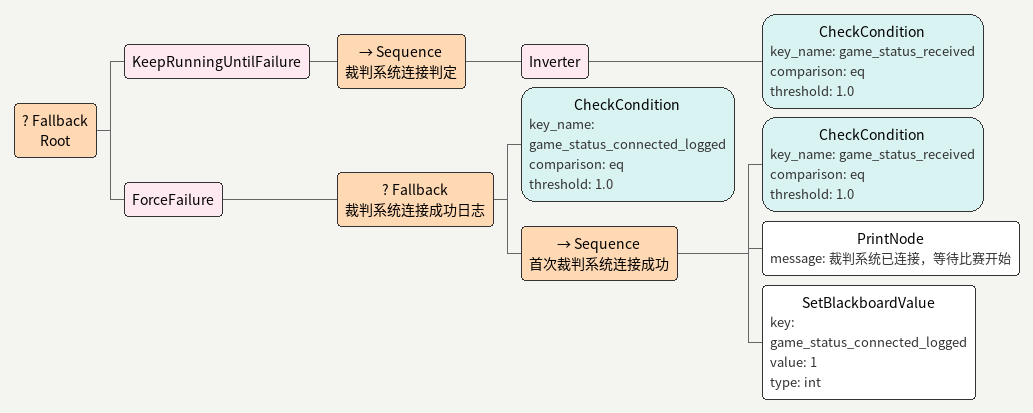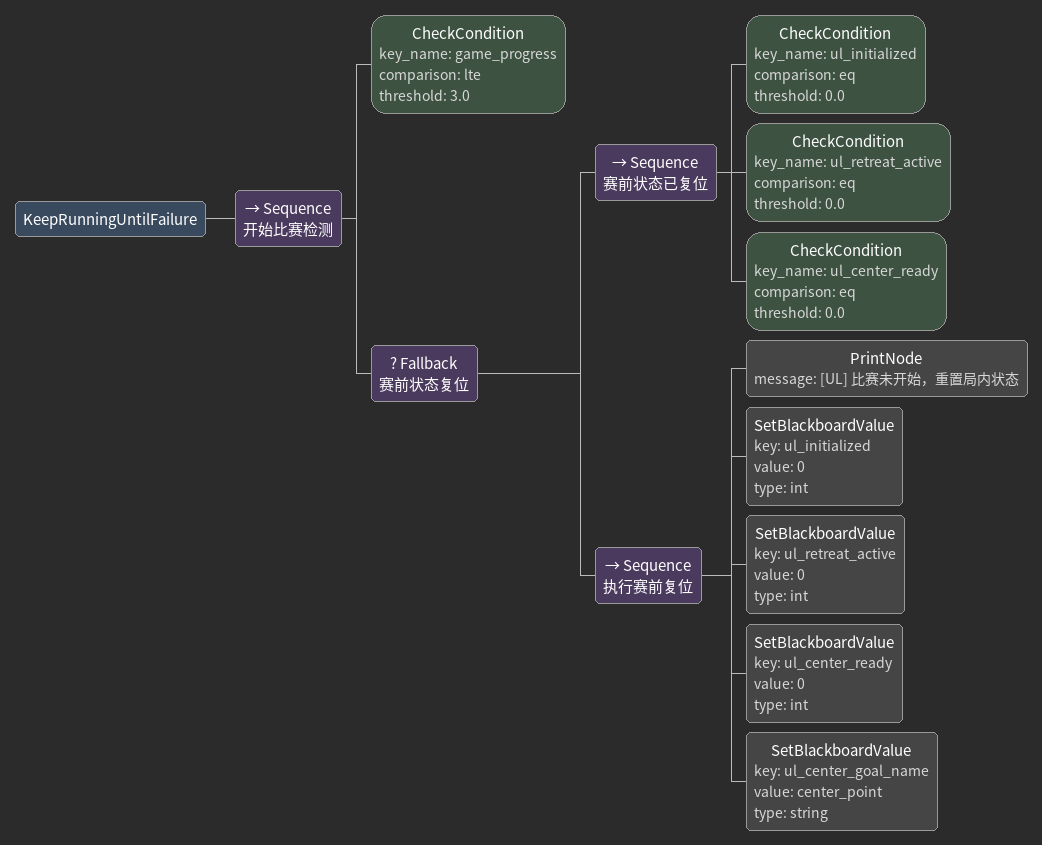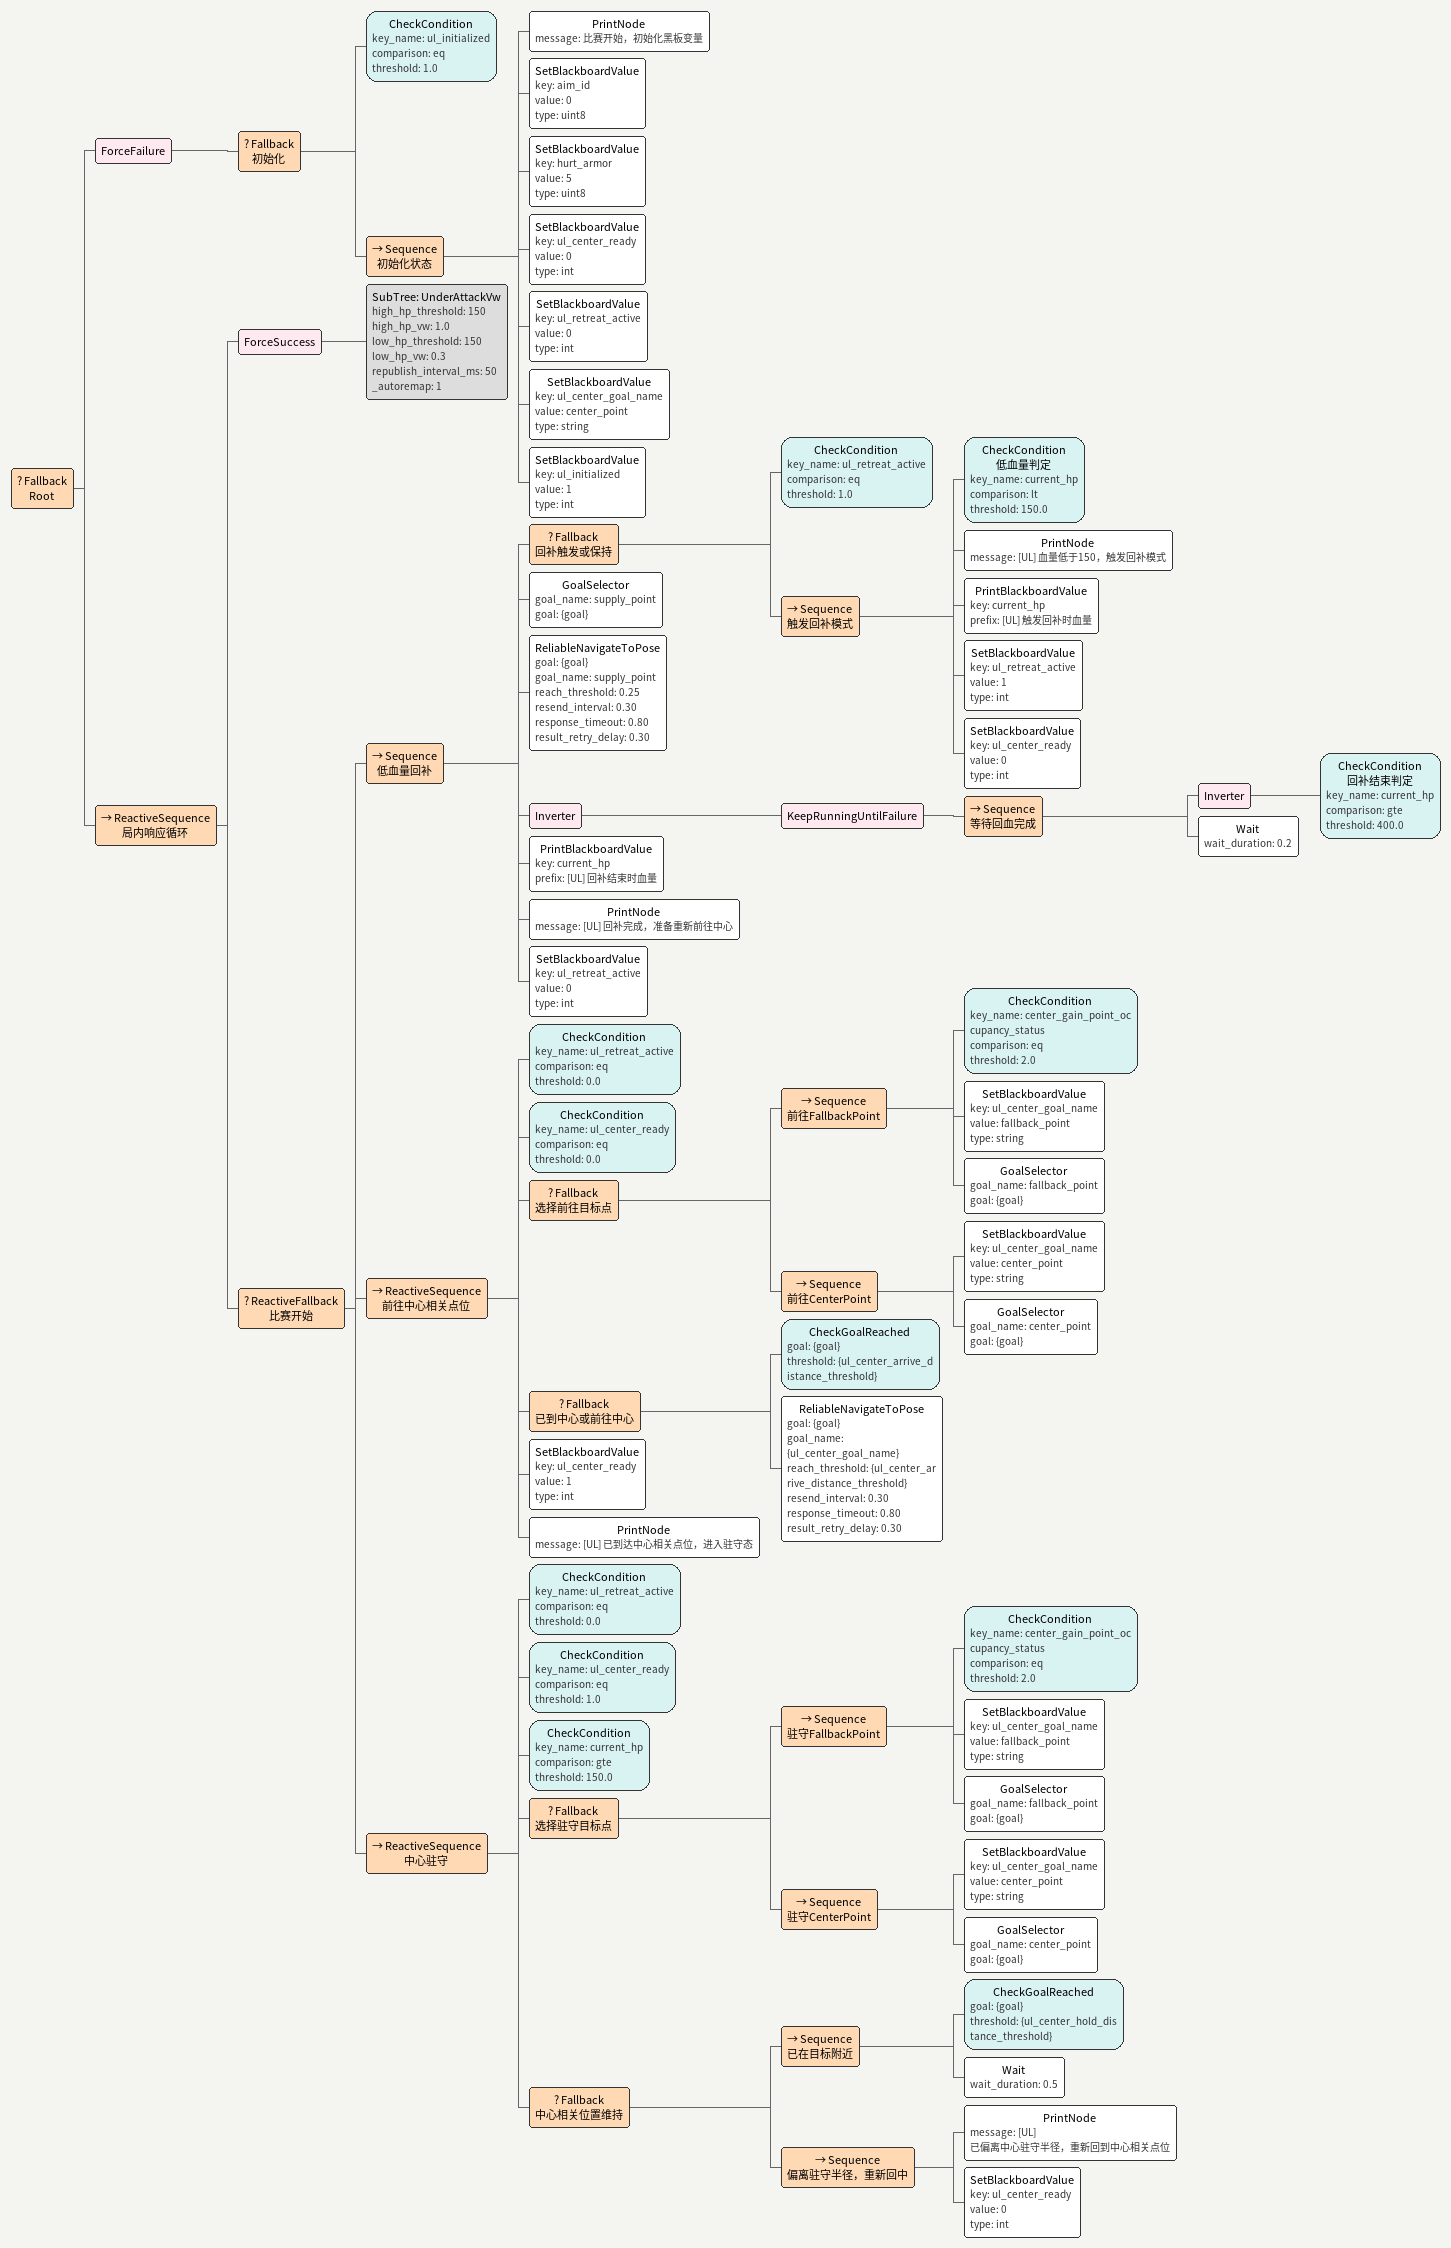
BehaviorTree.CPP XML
<Fallback name="Root">
  <KeepRunningUntilFailure>
    <Sequence name="裁判系统连接判定">
      <Inverter>
        <CheckCondition key_name="game_status_received" comparison="eq" threshold="1.0"/>
      </Inverter>
    </Sequence>
  </KeepRunningUntilFailure>
  <ForceFailure>
    <Fallback name="裁判系统连接成功日志">
      <CheckCondition key_name="game_status_connected_logged" comparison="eq" threshold="1.0"/>
      <Sequence name="首次裁判系统连接成功">
        <CheckCondition key_name="game_status_received" comparison="eq" threshold="1.0"/>
        <PrintNode message="裁判系统已连接，等待比赛开始"/>
        <SetBlackboardValue key="game_status_connected_logged" value="1" type="int"/>
      </Sequence>
    </Fallback>
  </ForceFailure>
</Fallback>

<KeepRunningUntilFailure>
  <Sequence name="开始比赛检测">
    <CheckCondition key_name="game_progress" comparison="lte" threshold="3.0"/>
    <Fallback name="赛前状态复位">
      <Sequence name="赛前状态已复位">
        <CheckCondition key_name="ul_initialized" comparison="eq" threshold="0.0"/>
        <CheckCondition key_name="ul_retreat_active" comparison="eq" threshold="0.0"/>
        <CheckCondition key_name="ul_center_ready" comparison="eq" threshold="0.0"/>
      </Sequence>
      <Sequence name="执行赛前复位">
        <PrintNode message="[UL] 比赛未开始，重置局内状态"/>
        <SetBlackboardValue key="ul_initialized" value="0" type="int"/>
        <SetBlackboardValue key="ul_retreat_active" value="0" type="int"/>
        <SetBlackboardValue key="ul_center_ready" value="0" type="int"/>
        <SetBlackboardValue key="ul_center_goal_name" value="center_point" type="string"/>
      </Sequence>
    </Fallback>
  </Sequence>
</KeepRunningUntilFailure>

<Fallback name="Root">
  <ForceFailure>
    <Fallback name="初始化">
      <CheckCondition key_name="ul_initialized" comparison="eq" threshold="1.0"/>
      <Sequence name="初始化状态">
        <PrintNode message="比赛开始，初始化黑板变量"/>
        <SetBlackboardValue key="aim_id" value="0" type="uint8"/>
        <SetBlackboardValue key="hurt_armor" value="5" type="uint8"/>
        <SetBlackboardValue key="ul_center_ready" value="0" type="int"/>
        <SetBlackboardValue key="ul_retreat_active" value="0" type="int"/>
        <SetBlackboardValue key="ul_center_goal_name" value="center_point" type="string"/>
        <SetBlackboardValue key="ul_initialized" value="1" type="int"/>
      </Sequence>
    </Fallback>
  </ForceFailure>

  <ReactiveSequence name="局内响应循环">
    <ForceSuccess>
      <SubTree ID="UnderAttackVw" high_hp_threshold="150" high_hp_vw="1.0" low_hp_threshold="150" low_hp_vw="0.3" republish_interval_ms="50" _autoremap="1"/>
    </ForceSuccess>

    <ReactiveFallback name="比赛开始">

    <Sequence name="低血量回补">
      <Fallback name="回补触发或保持">
        <CheckCondition key_name="ul_retreat_active" comparison="eq" threshold="1.0"/>
        <Sequence name="触发回补模式">
          <CheckCondition name="低血量判定" key_name="current_hp" comparison="lt" threshold="150.0"/>
          <PrintNode message="[UL] 血量低于150，触发回补模式"/>
          <PrintBlackboardValue key="current_hp" prefix="[UL] 触发回补时血量"/>
          <SetBlackboardValue key="ul_retreat_active" value="1" type="int"/>
          <SetBlackboardValue key="ul_center_ready" value="0" type="int"/>
        </Sequence>
      </Fallback>
      <GoalSelector goal_name="supply_point" goal="{goal}"/>
      <ReliableNavigateToPose goal="{goal}" goal_name="supply_point" reach_threshold="0.25" resend_interval="0.30" response_timeout="0.80" result_retry_delay="0.30"/>
      <Inverter>
        <KeepRunningUntilFailure>
          <Sequence name="等待回血完成">
            <Inverter>
              <CheckCondition name="回补结束判定" key_name="current_hp" comparison="gte" threshold="400.0"/>
            </Inverter>
            <Wait wait_duration="0.2"/>
          </Sequence>
        </KeepRunningUntilFailure>
      </Inverter>
      <PrintBlackboardValue key="current_hp" prefix="[UL] 回补结束时血量"/>
      <PrintNode message="[UL] 回补完成，准备重新前往中心"/>
      <SetBlackboardValue key="ul_retreat_active" value="0" type="int"/>
    </Sequence>

    <ReactiveSequence name="前往中心相关点位">
      <CheckCondition key_name="ul_retreat_active" comparison="eq" threshold="0.0"/>
      <CheckCondition key_name="ul_center_ready" comparison="eq" threshold="0.0"/>
      <Fallback name="选择前往目标点">
        <Sequence name="前往FallbackPoint">
          <CheckCondition key_name="center_gain_point_occupancy_status" comparison="eq" threshold="2.0"/>
          <SetBlackboardValue key="ul_center_goal_name" value="fallback_point" type="string"/>
          <GoalSelector goal_name="fallback_point" goal="{goal}"/>
        </Sequence>
        <Sequence name="前往CenterPoint">
          <SetBlackboardValue key="ul_center_goal_name" value="center_point" type="string"/>
          <GoalSelector goal_name="center_point" goal="{goal}"/>
        </Sequence>
      </Fallback>
      <Fallback name="已到中心或前往中心">
        <CheckGoalReached goal="{goal}" threshold="{ul_center_arrive_distance_threshold}"/>
        <ReliableNavigateToPose goal="{goal}" goal_name="{ul_center_goal_name}" reach_threshold="{ul_center_arrive_distance_threshold}" resend_interval="0.30" response_timeout="0.80" result_retry_delay="0.30"/>
      </Fallback>
      <SetBlackboardValue key="ul_center_ready" value="1" type="int"/>
      <PrintNode message="[UL] 已到达中心相关点位，进入驻守态"/>
    </ReactiveSequence>

    <ReactiveSequence name="中心驻守">
      <CheckCondition key_name="ul_retreat_active" comparison="eq" threshold="0.0"/>
      <CheckCondition key_name="ul_center_ready" comparison="eq" threshold="1.0"/>
      <CheckCondition key_name="current_hp" comparison="gte" threshold="150.0"/>
      <Fallback name="选择驻守目标点">
        <Sequence name="驻守FallbackPoint">
          <CheckCondition key_name="center_gain_point_occupancy_status" comparison="eq" threshold="2.0"/>
          <SetBlackboardValue key="ul_center_goal_name" value="fallback_point" type="string"/>
          <GoalSelector goal_name="fallback_point" goal="{goal}"/>
        </Sequence>
        <Sequence name="驻守CenterPoint">
          <SetBlackboardValue key="ul_center_goal_name" value="center_point" type="string"/>
          <GoalSelector goal_name="center_point" goal="{goal}"/>
        </Sequence>
      </Fallback>
      <Fallback name="中心相关位置维持">
        <Sequence name="已在目标附近">
          <CheckGoalReached goal="{goal}" threshold="{ul_center_hold_distance_threshold}"/>
          <Wait wait_duration="0.5"/>
        </Sequence>
        <Sequence name="偏离驻守半径，重新回中">
          <PrintNode message="[UL] 已偏离中心驻守半径，重新回到中心相关点位"/>
          <SetBlackboardValue key="ul_center_ready" value="0" type="int"/>
        </Sequence>
      </Fallback>
    </ReactiveSequence>
    </ReactiveFallback>
  </ReactiveSequence>
</Fallback>
